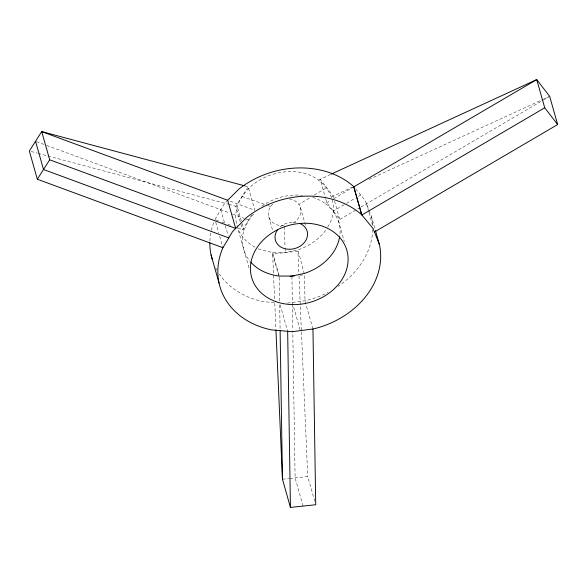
<?xml version="1.0" encoding="UTF-8"?>
<svg xmlns="http://www.w3.org/2000/svg" width="587" height="587" viewBox="0 0 587 587"><rect width="100%" height="100%" fill="white"/><g stroke="black" fill="none" stroke-linecap="round" stroke-linejoin="round"><path stroke-width="0.44" stroke-dasharray="2.94 2.2" d="M327.663 227.066C343.696 202.596 323.782 173.789 296.655 171.91C272.265 169.416 245.41 182.667 237.28 206.734A49.506 39.894 -15.8 0 0 237.603 227.624L249.49 269.631M253.562 214.086L248.653 219.986L243.928 230.229A49.506 39.894 -15.8 0 0 250.414 261.729M214.967 219.538L224.601 203.329L227.69 200.255M251.977 214.754L242.475 229.693L235.827 206.198L248.184 186.776L249.636 187.312M293.148 222.906A16.502 13.296 -15.8 0 0 298.937 204.43L310.472 197.415M314.316 195.082L326.614 187.598M318.719 180.055L330.151 174.618M331.648 196.821L352.244 187.165M312.739 197.379A49.506 39.894 -15.8 0 1 325.374 203.55L330.672 200.446M333.768 198.626L353.125 187.275M325.374 203.55L333.269 211.093L345.802 203.74M346.587 203.285L355.208 198.23M358.341 196.388L360.689 195.009M360.176 207.49L338.303 220.316A49.506 39.894 -15.8 0 1 339.792 235.901M360.961 207.028L548.882 96.818M368.9 179.505L543.004 99.416M543.841 99.034L549.674 96.349M258.236 248.727A49.506 39.894 -15.8 0 0 260.753 249.739L272.603 252.535L285.267 252.579L297.888 249.879A49.506 39.894 -15.8 0 0 326.335 229.341M287.417 303.083L305.372 300.749A82.503 66.492 -15.8 0 0 328.03 292.377M300.045 275.23L302.753 274.943M282.457 479.212L288.775 478.552M289.677 478.456L307.742 476.556L314.727 501.232M274.246 302.621L263.387 301.645A82.503 66.492 -15.8 0 1 219.355 274.085M244.654 185.83L248.184 186.776L254.831 210.271L228.541 200.571M31.118 151.49L37.289 153.141M38.177 153.376L46.997 155.731M47.877 155.966L227.881 204.071M228.769 204.313L237.28 206.734L241.462 221.526M289.244 198.861L293.126 199.925L296.435 201.825L298.937 204.43M242.005 196.484L267.356 205.325M268.2 205.619L270.739 206.499M36.387 141.621L45.823 145.106M46.681 145.422L229.246 212.824M232.621 214.064L244.434 218.43M245.278 218.738L248.653 219.986M215.825 219.861L218.401 220.807M221.842 222.077L224.425 223.031M227.859 224.3L230.442 225.254M238.175 228.108L243.928 230.229L241.712 222.4M355.597 188.867L365.092 200.321L368.805 209.72M333.269 211.093L338.303 220.316L344.283 241.462M369.135 210.572L371.476 216.493L375.218 229.715M366.464 203.799L368.709 211.731M368.959 212.611L372.95 226.707M333.57 197.716L333.078 195.977L320.15 179.211L325.572 198.362M334.561 201.202L339.734 219.479L326.805 202.713L325.814 199.228M300.463 207.571L305.629 225.848M304.315 273.88L297.888 249.879M312.952 328.999L304.969 300.801L304.558 274.753M268.795 216.867L272.735 230.794M300.06 329.762L292.333 302.444L291.93 276.991M279.001 275.164L272.603 252.535L274.621 299.7M279.023 276.536L272.625 253.907L297.91 251.251L298.952 275.068M280.175 304.873L287.659 331.31M220.815 209.706L225.048 224.689M225.298 225.569L228.292 236.143M303.075 506.082L295.1 477.884L292.781 330.767M215.715 222.187L218.709 232.76M219.707 236.282L222.943 247.736M298.988 275.985L301.388 330.936M301.425 331.853L307.742 476.556M274.782 303.369L275.897 329.013M284.247 226.626L285.055 247.215M285.091 248.11L285.267 252.579M292.363 304.271L292.766 329.857M279.273 277.409L279.647 301.336M279.705 304.932L280.094 329.571M280.058 227.015A16.502 13.296 -15.8 0 1 295.892 222.363M261.758 206.294A49.506 39.894 -15.8 0 1 302.43 195.31M371.476 216.493A82.503 66.492 -15.8 0 1 372.664 226.032M372.686 229.568A82.503 66.492 -15.8 0 1 337.958 286.522M216.999 270.328A82.503 66.492 -15.8 0 1 215.693 267.899M209.904 240.986A82.503 66.492 -15.8 0 1 211.159 231.263M211.357 230.375A82.503 66.492 -15.8 0 1 214.079 221.57M255 247.156A49.506 39.894 -15.8 0 1 237.904 228.438M284.218 225.731A16.502 13.296 -15.8 0 1 269.587 218.804A16.502 13.296 -15.8 0 1 272.808 204.063"/><path stroke-width="0.88" d="M222.943 247.736L37.326 179.218L49.69 159.796L41.706 131.598L244.654 185.83M49.69 159.796L235.673 228.453L227.69 200.255L238.975 189.014A82.503 66.492 -15.8 0 1 353.682 186.556L361.878 215.018L544.721 107.788L536.738 79.59L330.98 174.229M353.902 186.82L536.738 79.59L549.674 96.349L557.65 124.554L374.447 231.997M290.11 276.272L294.623 275.795M275.941 329.931L282.457 479.212L290.433 507.41L315.725 504.754L312.952 328.999M227.69 200.255L41.706 131.598L29.35 151.013L37.326 179.218M228.791 237.904L43.511 169.504L35.528 141.306M361.658 214.754L373.075 228.519L379.451 244.698A82.503 66.492 -15.8 0 1 313.355 328.947L292.121 331.706L271.37 329.85A82.503 66.492 -15.8 0 1 222.759 248.052L232.584 231.535L246.951 217.219A82.503 66.492 -15.8 0 1 361.658 214.754L353.682 186.556M544.721 107.788L557.65 124.554M375.467 230.596L379.451 244.698M211.085 254.941L219.061 283.147M287.659 331.31L290.433 507.41M280.109 330.481L282.457 479.212M299.774 223.427A16.502 13.296 -15.8 0 1 305.174 241.44A16.502 13.296 -15.8 0 1 282.78 248.015A16.502 13.296 -15.8 0 1 277.387 230.001M212.237 259.359A82.503 66.492 -15.8 0 1 209.852 242.754M339.66 236.796A49.506 39.894 -15.8 0 1 304.536 273.381L291.915 276.081L279.251 276.037A49.506 39.894 -15.8 0 1 251.009 262.404M275.384 301.439A49.506 39.894 -15.8 0 0 348.106 258.786A49.506 39.894 -15.8 0 0 274.283 231.535A49.506 39.894 -15.8 0 0 275.384 301.439"/></g></svg>
